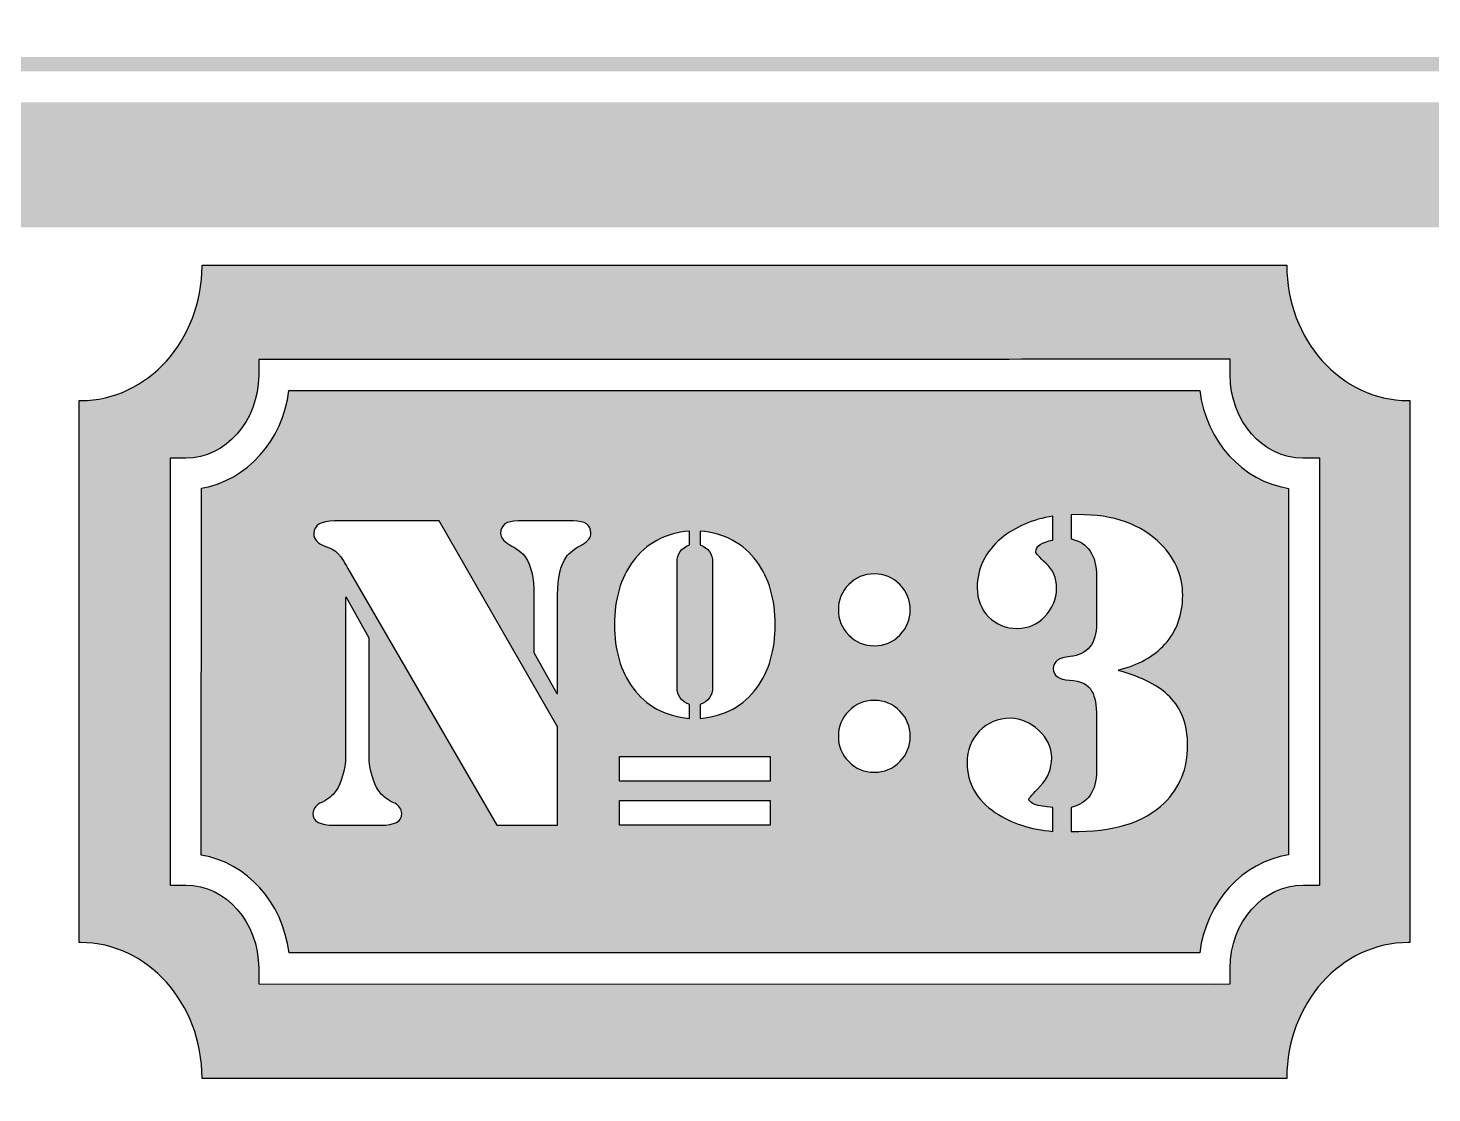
# Model space of a CAD drawing. Header units: millimetres. Extents: x 54215 to 67697, y 23496 to 56611.
# Drawn here: x 58331.6 to 58415.5, y 28211.6 to 28275.3 of the extents above; entities that cross this region are included whole.
import ezdxf

# ---------------------------------------------------------------- set-up
doc = ezdxf.new("R2010")
doc.units = ezdxf.units.MM
doc.layers.add('no3_lejand', color=255, linetype='Continuous', lineweight=13)

msp = doc.modelspace()

# ---------------------------------------------------------------- hatches: boundary and pattern name
at = {"true_color": 0xe74a37}
h = msp.add_hatch(color=13, dxfattribs=at)
h.dxf.hatch_style = 1
edge = h.paths.add_edge_path()
edge.add_spline(control_points=[(58414.091, 28253.035), (58410.089, 28253.048), (58406.846, 28256.671), (58406.846, 28261.138), (58406.845, 28261.138), (58406.844, 28261.137), (58406.843, 28261.137), (58406.843, 28261.137), (58406.843, 28261.138), (58406.843, 28261.138), (58406.843, 28261.138), (58341.988, 28261.138), (58341.988, 28261.138), (58341.988, 28261.138), (58341.988, 28261.091), (58341.988, 28261.091), (58341.965, 28256.645), (58338.734, 28253.048), (58334.745, 28253.035), (58334.745, 28253.035), (58334.634, 28253.035), (58334.634, 28253.035), (58334.634, 28253.035), (58334.634, 28220.626), (58334.634, 28220.626), (58334.634, 28220.626), (58334.724, 28220.626), (58334.724, 28220.626), (58334.724, 28220.626), (58334.724, 28220.625), (58334.724, 28220.625), (58338.737, 28220.625), (58341.989, 28216.995), (58341.989, 28212.52), (58341.989, 28212.52), (58341.991, 28212.52), (58341.991, 28212.52), (58341.991, 28212.52), (58341.991, 28212.506), (58341.991, 28212.506), (58341.991, 28212.506), (58406.845, 28212.506), (58406.845, 28212.506), (58406.845, 28212.506), (58406.845, 28212.52), (58406.845, 28212.52), (58406.845, 28212.52), (58406.848, 28212.52), (58406.848, 28212.52), (58406.848, 28216.995), (58410.1, 28220.625), (58414.113, 28220.625), (58414.113, 28220.625), (58414.113, 28220.626), (58414.113, 28220.626), (58414.113, 28220.626), (58414.197, 28220.626), (58414.197, 28220.626), (58414.197, 28220.626), (58414.197, 28253.035), (58414.197, 28253.035), (58414.197, 28253.035), (58414.091, 28253.035), (58414.091, 28253.035)], knot_values=[0, 0, 0, 0, 1, 1, 1, 2, 2, 2, 3, 3, 3, 4, 4, 4, 5, 5, 5, 6, 6, 6, 7, 7, 7, 8, 8, 8, 9, 9, 9, 10, 10, 10, 11, 11, 11, 12, 12, 12, 13, 13, 13, 14, 14, 14, 15, 15, 15, 16, 16, 16, 17, 17, 17, 18, 18, 18, 19, 19, 19, 20, 20, 20, 21, 21, 21, 21], degree=3, periodic=0)
edge = h.paths.add_edge_path(flags=16)
edge.add_spline(control_points=[(58408.822, 28224.066), (58408.822, 28224.066), (58407.825, 28224.066), (58407.825, 28224.066), (58405.418, 28224.066), (58403.46, 28221.831), (58403.46, 28219.086), (58403.46, 28219.086), (58403.458, 28218.15), (58403.458, 28218.15), (58403.458, 28218.15), (58402.522, 28218.141), (58402.522, 28218.141), (58402.522, 28218.141), (58345.376, 28218.151), (58345.376, 28218.151), (58345.376, 28218.151), (58345.376, 28219.086), (58345.376, 28219.086), (58345.376, 28221.832), (58343.417, 28224.066), (58341.009, 28224.066), (58341.009, 28224.066), (58340.074, 28224.066), (58340.074, 28224.066), (58340.074, 28224.066), (58340.074, 28249.583), (58340.074, 28249.583), (58340.074, 28249.583), (58341.023, 28249.59), (58341.023, 28249.59), (58343.408, 28249.597), (58345.361, 28251.817), (58345.375, 28254.538), (58345.375, 28254.538), (58345.375, 28255.503), (58345.375, 28255.503), (58345.375, 28255.503), (58387.949, 28255.503), (58387.949, 28255.503), (58396.209, 28255.503), (58403.46, 28255.506), (58403.46, 28255.506), (58403.46, 28255.506), (58403.46, 28254.568), (58403.46, 28254.568), (58403.46, 28254.568), (58403.458, 28254.568), (58403.458, 28254.568), (58403.458, 28251.831), (58405.412, 28249.597), (58407.812, 28249.59), (58407.812, 28249.59), (58408.822, 28249.59), (58408.822, 28249.59), (58408.822, 28249.59), (58408.822, 28224.066), (58408.822, 28224.066)], knot_values=[0, 0, 0, 0, 1, 1, 1, 2, 2, 2, 3, 3, 3, 4, 4, 4, 5, 5, 5, 6, 6, 6, 7, 7, 7, 8, 8, 8, 9, 9, 9, 10, 10, 10, 11, 11, 11, 12, 12, 12, 13, 13, 13, 14, 14, 14, 15, 15, 15, 16, 16, 16, 17, 17, 17, 18, 18, 18, 19, 19, 19, 19], degree=3, periodic=0)
h = msp.add_hatch(color=13, dxfattribs=at)
h.dxf.hatch_style = 1
edge = h.paths.add_edge_path()
edge.add_spline(control_points=[(58406.952, 28236.828), (58406.952, 28242.307), (58406.952, 28247.787), (58406.952, 28247.787), (58404.204, 28248.213), (58402.024, 28250.615), (58401.646, 28253.633)], knot_values=[8, 8, 8, 8, 8.5, 8.5, 8.5, 9.5, 9.5, 9.5, 9.5], degree=3, periodic=0)
edge.add_spline(control_points=[(58401.646, 28253.633), (58401.646, 28253.633), (58347.187, 28253.633), (58347.187, 28253.633), (58346.81, 28250.643), (58344.664, 28248.258), (58341.96, 28247.799)], knot_values=[6, 6, 6, 6, 7, 7, 7, 8, 8, 8, 8], degree=3, periodic=0)
edge.add_spline(control_points=[(58341.96, 28247.799), (58341.96, 28247.799), (58341.945, 28225.859), (58341.945, 28225.859), (58344.664, 28225.408), (58346.814, 28223.021), (58347.188, 28220.021)], knot_values=[4, 4, 4, 4, 5, 5, 5, 6, 6, 6, 6], degree=3, periodic=0)
edge.add_spline(control_points=[(58347.188, 28220.021), (58347.188, 28220.021), (58401.588, 28220.011), (58401.588, 28220.011), (58401.588, 28220.011), (58401.588, 28220.011), (58401.588, 28220.011)], knot_values=[2.99999, 2.99999, 2.99999, 2.99999, 3.99999, 3.99999, 3.99999, 4, 4, 4, 4], degree=3, periodic=0)
edge.add_spline(control_points=[(58401.588, 28220.011), (58401.588, 28220.011), (58401.588, 28220.021), (58401.588, 28220.021), (58401.588, 28220.021), (58401.588, 28220.021), (58401.588, 28220.021)], knot_values=[1.99999, 1.99999, 1.99999, 1.99999, 2.99998, 2.99998, 2.99998, 2.99999, 2.99999, 2.99999, 2.99999], degree=3, periodic=0)
edge.add_spline(control_points=[(58401.588, 28220.021), (58401.588, 28220.021), (58401.647, 28220.021), (58401.647, 28220.021)], knot_values=[1.00001, 1.00001, 1.00001, 1.00001, 1.99999, 1.99999, 1.99999, 1.99999], degree=3, periodic=0)
edge.add_spline(control_points=[(58401.647, 28220.021), (58402.025, 28223.043), (58404.204, 28225.444), (58406.952, 28225.869)], knot_values=[0, 0, 0, 0, 1, 1, 1, 1], degree=3, periodic=0)
edge.add_spline(control_points=[(58406.952, 28225.869), (58406.952, 28225.869), (58406.952, 28231.348), (58406.952, 28236.828)], knot_values=[9.5, 9.5, 9.5, 9.5, 10, 10, 10, 10], degree=3, periodic=0)
edge = h.paths.add_edge_path(flags=16)
edge.add_spline(control_points=[(58380.653, 28242.036), (58381.064, 28242.462), (58381.574, 28242.673), (58382.183, 28242.673), (58382.793, 28242.673), (58383.302, 28242.462), (58383.714, 28242.036)], knot_values=[5, 5, 5, 5, 6, 6, 6, 7, 7, 7, 7], degree=3, periodic=0)
edge.add_spline(control_points=[(58383.714, 28242.036), (58384.125, 28241.613), (58384.331, 28241.11), (58384.331, 28240.525)], knot_values=[7, 7, 7, 7, 8, 8, 8, 8], degree=3, periodic=0)
edge.add_spline(control_points=[(58384.331, 28240.525), (58384.331, 28239.943), (58384.125, 28239.439), (58383.714, 28239.015)], knot_values=[0, 0, 0, 0, 1, 1, 1, 1], degree=3, periodic=0)
edge.add_spline(control_points=[(58383.714, 28239.015), (58383.302, 28238.591), (58382.793, 28238.379), (58382.183, 28238.379), (58381.574, 28238.379), (58381.064, 28238.591), (58380.653, 28239.015), (58380.242, 28239.439), (58380.035, 28239.943), (58380.035, 28240.525)], knot_values=[1, 1, 1, 1, 2, 2, 2, 3, 3, 3, 4, 4, 4, 4], degree=3, periodic=0)
edge.add_spline(control_points=[(58380.035, 28240.525), (58380.035, 28241.11), (58380.242, 28241.613), (58380.653, 28242.036)], knot_values=[4, 4, 4, 4, 5, 5, 5, 5], degree=3, periodic=0)
edge = h.paths.add_edge_path(flags=16)
edge.add_spline(control_points=[(58371.778, 28245.237), (58373.237, 28245.103), (58374.365, 28244.493), (58375.161, 28243.408)], knot_values=[5, 5, 5, 5, 6, 6, 6, 6], degree=3, periodic=0)
edge.add_spline(control_points=[(58375.161, 28243.408), (58375.892, 28242.41), (58376.257, 28241.152), (58376.257, 28239.635)], knot_values=[6, 6, 6, 6, 7, 7, 7, 7], degree=3, periodic=0)
edge.add_spline(control_points=[(58376.257, 28239.635), (58376.257, 28238.118), (58375.892, 28236.859), (58375.161, 28235.861)], knot_values=[7, 7, 7, 7, 8, 8, 8, 8], degree=3, periodic=0)
edge.add_spline(control_points=[(58375.161, 28235.861), (58374.365, 28234.776), (58373.237, 28234.167), (58371.778, 28234.032)], knot_values=[8, 8, 8, 8, 9, 9, 9, 9], degree=3, periodic=0)
edge.add_spline(control_points=[(58371.778, 28234.032), (58371.778, 28234.032), (58371.778, 28234.868), (58371.778, 28234.868)], knot_values=[0, 0, 0, 0, 1, 1, 1, 1], degree=3, periodic=0)
edge.add_spline(control_points=[(58371.778, 28234.868), (58372.268, 28235.041), (58372.512, 28235.385), (58372.512, 28235.904), (58372.512, 28235.904), (58372.512, 28243.364), (58372.512, 28243.364)], knot_values=[1, 1, 1, 1, 2, 2, 2, 3, 3, 3, 3], degree=3, periodic=0)
edge.add_spline(control_points=[(58372.512, 28243.364), (58372.512, 28243.883), (58372.268, 28244.229), (58371.778, 28244.402), (58371.778, 28244.402), (58371.778, 28245.237), (58371.778, 28245.237)], knot_values=[3, 3, 3, 3, 4, 4, 4, 5, 5, 5, 5], degree=3, periodic=0)
edge = h.paths.add_edge_path(flags=16)
edge.add_spline(control_points=[(58371.13, 28245.237), (58371.13, 28245.237), (58371.13, 28244.402), (58371.13, 28244.402)], knot_values=[0, 0, 0, 0, 1, 1, 1, 1], degree=3, periodic=0)
edge.add_spline(control_points=[(58371.13, 28244.402), (58370.64, 28244.229), (58370.395, 28243.883), (58370.395, 28243.364), (58370.395, 28243.364), (58370.395, 28235.904), (58370.395, 28235.904)], knot_values=[1, 1, 1, 1, 2, 2, 2, 3, 3, 3, 3], degree=3, periodic=0)
edge.add_spline(control_points=[(58370.395, 28235.904), (58370.395, 28235.385), (58370.64, 28235.041), (58371.13, 28234.868), (58371.13, 28234.868), (58371.13, 28234.032), (58371.13, 28234.032)], knot_values=[3, 3, 3, 3, 4, 4, 4, 5, 5, 5, 5], degree=3, periodic=0)
edge.add_spline(control_points=[(58371.13, 28234.032), (58369.669, 28234.167), (58368.542, 28234.776), (58367.745, 28235.861)], knot_values=[5, 5, 5, 5, 6, 6, 6, 6], degree=3, periodic=0)
edge.add_spline(control_points=[(58367.745, 28235.861), (58367.015, 28236.859), (58366.65, 28238.118), (58366.65, 28239.635)], knot_values=[6, 6, 6, 6, 7, 7, 7, 7], degree=3, periodic=0)
edge.add_spline(control_points=[(58366.65, 28239.635), (58366.65, 28241.152), (58367.015, 28242.41), (58367.745, 28243.408)], knot_values=[7, 7, 7, 7, 8, 8, 8, 8], degree=3, periodic=0)
edge.add_spline(control_points=[(58367.745, 28243.408), (58368.542, 28244.493), (58369.669, 28245.103), (58371.13, 28245.237)], knot_values=[8, 8, 8, 8, 9, 9, 9, 9], degree=3, periodic=0)
edge = h.paths.add_edge_path(flags=16)
edge.add_spline(control_points=[(58388.338, 28241.848), (58388.338, 28243.017), (58388.818, 28243.997), (58389.774, 28244.792)], knot_values=[8, 8, 8, 8, 9, 9, 9, 9], degree=3, periodic=0)
edge.add_spline(control_points=[(58389.774, 28244.792), (58390.618, 28245.49), (58391.647, 28245.937), (58392.864, 28246.13)], knot_values=[9, 9, 9, 9, 10, 10, 10, 10], degree=3, periodic=0)
edge.add_spline(control_points=[(58392.864, 28246.13), (58392.864, 28246.13), (58392.864, 28244.695), (58392.864, 28244.695)], knot_values=[0, 0, 0, 0, 1, 1, 1, 1], degree=3, periodic=0)
edge.add_spline(control_points=[(58392.864, 28244.695), (58392.183, 28244.564), (58391.843, 28244.33), (58391.843, 28243.989)], knot_values=[1, 1, 1, 1, 2, 2, 2, 2], degree=3, periodic=0)
edge.add_spline(control_points=[(58391.843, 28243.989), (58391.843, 28243.909), (58392.045, 28243.682), (58392.451, 28243.308)], knot_values=[2, 2, 2, 2, 3, 3, 3, 3], degree=3, periodic=0)
edge.add_spline(control_points=[(58392.451, 28243.308), (58392.873, 28242.935), (58393.084, 28242.432), (58393.084, 28241.799)], knot_values=[3, 3, 3, 3, 4, 4, 4, 4], degree=3, periodic=0)
edge.add_spline(control_points=[(58393.084, 28241.799), (58393.084, 28241.166), (58392.848, 28240.607), (58392.378, 28240.12)], knot_values=[4, 4, 4, 4, 5, 5, 5, 5], degree=3, periodic=0)
edge.add_spline(control_points=[(58392.378, 28240.12), (58391.925, 28239.65), (58391.381, 28239.414), (58390.747, 28239.414)], knot_values=[5, 5, 5, 5, 6, 6, 6, 6], degree=3, periodic=0)
edge.add_spline(control_points=[(58390.747, 28239.414), (58390.049, 28239.414), (58389.474, 28239.642), (58389.021, 28240.095)], knot_values=[6, 6, 6, 6, 7, 7, 7, 7], degree=3, periodic=0)
edge.add_spline(control_points=[(58389.021, 28240.095), (58388.566, 28240.566), (58388.338, 28241.151), (58388.338, 28241.848)], knot_values=[7, 7, 7, 7, 8, 8, 8, 8], degree=3, periodic=0)
edge = h.paths.add_edge_path(flags=16)
edge.add_spline(control_points=[(58380.653, 28234.468), (58381.064, 28234.894), (58381.574, 28235.105), (58382.183, 28235.105), (58382.793, 28235.105), (58383.302, 28234.894), (58383.714, 28234.468)], knot_values=[5, 5, 5, 5, 6, 6, 6, 7, 7, 7, 7], degree=3, periodic=0)
edge.add_spline(control_points=[(58383.714, 28234.468), (58384.125, 28234.045), (58384.331, 28233.541), (58384.331, 28232.958)], knot_values=[7, 7, 7, 7, 8, 8, 8, 8], degree=3, periodic=0)
edge.add_spline(control_points=[(58384.331, 28232.958), (58384.331, 28232.375), (58384.125, 28231.872), (58383.714, 28231.448)], knot_values=[0, 0, 0, 0, 1, 1, 1, 1], degree=3, periodic=0)
edge.add_spline(control_points=[(58383.714, 28231.448), (58383.302, 28231.024), (58382.793, 28230.812), (58382.183, 28230.812), (58381.574, 28230.812), (58381.064, 28231.024), (58380.653, 28231.448)], knot_values=[1, 1, 1, 1, 2, 2, 2, 3, 3, 3, 3], degree=3, periodic=0)
edge.add_spline(control_points=[(58380.653, 28231.448), (58380.242, 28231.872), (58380.035, 28232.375), (58380.035, 28232.958)], knot_values=[3, 3, 3, 3, 4, 4, 4, 4], degree=3, periodic=0)
edge.add_spline(control_points=[(58380.035, 28232.958), (58380.035, 28233.541), (58380.242, 28234.045), (58380.653, 28234.468)], knot_values=[4, 4, 4, 4, 5, 5, 5, 5], degree=3, periodic=0)
edge = h.paths.add_edge_path(flags=16)
edge.add_spline(control_points=[(58393.96, 28246.204), (58396.15, 28246.301), (58397.869, 28245.783), (58399.118, 28244.647)], knot_values=[16, 16, 16, 16, 17, 17, 17, 17], degree=3, periodic=0)
edge.add_spline(control_points=[(58399.118, 28244.647), (58400.124, 28243.721), (58400.627, 28242.634), (58400.627, 28241.385)], knot_values=[17, 17, 17, 17, 18, 18, 18, 18], degree=3, periodic=0)
edge.add_spline(control_points=[(58400.627, 28241.385), (58400.627, 28240.234), (58400.272, 28239.261), (58399.557, 28238.465)], knot_values=[18, 18, 18, 18, 19, 19, 19, 19], degree=3, periodic=0)
edge.add_spline(control_points=[(58399.557, 28238.465), (58398.89, 28237.735), (58397.975, 28237.224), (58396.807, 28236.932)], knot_values=[19, 19, 19, 19, 20, 20, 20, 20], degree=3, periodic=0)
edge.add_spline(control_points=[(58396.807, 28236.932), (58396.807, 28236.932), (58396.807, 28236.884), (58396.807, 28236.884)], knot_values=[0.00001, 0.00001, 0.00001, 0.00001, 1, 1, 1, 1], degree=3, periodic=0)
edge.add_spline(control_points=[(58396.807, 28236.884), (58398.201, 28236.495), (58399.215, 28235.976), (58399.848, 28235.327)], knot_values=[1, 1, 1, 1, 2, 2, 2, 2], degree=3, periodic=0)
edge.add_spline(control_points=[(58399.848, 28235.327), (58400.562, 28234.613), (58400.92, 28233.647), (58400.92, 28232.431)], knot_values=[2, 2, 2, 2, 3, 3, 3, 3], degree=3, periodic=0)
edge.add_spline(control_points=[(58400.92, 28232.431), (58400.92, 28231.036), (58400.457, 28229.883), (58399.532, 28228.976)], knot_values=[3, 3, 3, 3, 4, 4, 4, 4], degree=3, periodic=0)
edge.add_spline(control_points=[(58399.532, 28228.976), (58398.316, 28227.791), (58396.457, 28227.224), (58393.96, 28227.273), (58393.96, 28227.273), (58393.96, 28228.708), (58393.96, 28228.708)], knot_values=[4, 4, 4, 4, 5, 5, 5, 6, 6, 6, 6], degree=3, periodic=0)
edge.add_spline(control_points=[(58393.96, 28228.708), (58394.966, 28228.952), (58395.469, 28229.683), (58395.469, 28230.897), (58395.469, 28230.897), (58395.469, 28234.159), (58395.469, 28234.159)], knot_values=[6, 6, 6, 6, 7, 7, 7, 8, 8, 8, 8], degree=3, periodic=0)
edge.add_spline(control_points=[(58395.469, 28234.159), (58395.469, 28234.823), (58395.379, 28235.318), (58395.2, 28235.642)], knot_values=[8, 8, 8, 8, 9, 9, 9, 9], degree=3, periodic=0)
edge.add_spline(control_points=[(58395.2, 28235.642), (58394.974, 28236.065), (58394.528, 28236.291), (58393.864, 28236.325)], knot_values=[9, 9, 9, 9, 10, 10, 10, 10], degree=3, periodic=0)
edge.add_spline(control_points=[(58393.864, 28236.325), (58393.213, 28236.357), (58392.889, 28236.584), (58392.889, 28237.005)], knot_values=[10, 10, 10, 10, 11, 11, 11, 11], degree=3, periodic=0)
edge.add_spline(control_points=[(58392.889, 28237.005), (58392.889, 28237.427), (58393.222, 28237.671), (58393.887, 28237.735)], knot_values=[11, 11, 11, 11, 12, 12, 12, 12], degree=3, periodic=0)
edge.add_spline(control_points=[(58393.887, 28237.735), (58394.941, 28237.834), (58395.469, 28238.49), (58395.469, 28239.706), (58395.469, 28239.706), (58395.469, 28242.53), (58395.469, 28242.53)], knot_values=[12, 12, 12, 12, 13, 13, 13, 14, 14, 14, 14], degree=3, periodic=0)
edge.add_spline(control_points=[(58395.469, 28242.53), (58395.469, 28243.795), (58394.966, 28244.542), (58393.96, 28244.767), (58393.96, 28244.767), (58393.96, 28246.204), (58393.96, 28246.204)], knot_values=[14, 14, 14, 14, 15, 15, 15, 16, 16, 16, 16], degree=3, periodic=0)
edge = h.paths.add_edge_path(flags=16)
edge.add_spline(control_points=[(58365.241, 28245.108), (58365.241, 28244.849), (58365.07, 28244.623), (58364.729, 28244.427)], knot_values=[7, 7, 7, 7, 8, 8, 8, 8], degree=3, periodic=0)
edge.add_spline(control_points=[(58364.729, 28244.427), (58364.259, 28244.183), (58363.934, 28243.933), (58363.755, 28243.673)], knot_values=[8, 8, 8, 8, 9, 9, 9, 9], degree=3, periodic=0)
edge.add_spline(control_points=[(58363.755, 28243.673), (58363.415, 28243.187), (58363.244, 28242.441), (58363.244, 28241.434), (58363.244, 28241.434), (58363.244, 28240.602), (58363.244, 28239.563)], knot_values=[9, 9, 9, 9, 10, 10, 10, 10.375023, 10.375023, 10.375023, 10.375023], degree=3, periodic=0)
edge.add_spline(control_points=[(58363.244, 28239.563), (58363.244, 28238.523), (58363.244, 28237.276), (58363.244, 28236.444)], knot_values=[10.375023, 10.375023, 10.375023, 10.375023, 10.750015, 10.750015, 10.750015, 10.750015], degree=3, periodic=0)
edge.add_spline(control_points=[(58363.244, 28236.444), (58363.244, 28236.236), (58363.244, 28236.055), (58363.244, 28235.908)], knot_values=[10.750015, 10.750015, 10.750015, 10.750015, 10.843763, 10.843763, 10.843763, 10.843763], degree=3, periodic=0)
edge.add_spline(control_points=[(58363.244, 28235.908), (58363.244, 28235.762), (58363.244, 28235.652), (58363.244, 28235.587)], knot_values=[10.843763, 10.843763, 10.843763, 10.843763, 10.937511, 10.937511, 10.937511, 10.937511], degree=3, periodic=0)
edge.add_spline(control_points=[(58363.244, 28235.587), (58363.244, 28235.571), (58363.244, 28235.557), (58363.244, 28235.547)], knot_values=[10.937511, 10.937511, 10.937511, 10.937511, 10.960948, 10.960948, 10.960948, 10.960948], degree=3, periodic=0)
edge.add_spline(control_points=[(58363.244, 28235.547), (58363.244, 28235.536), (58363.244, 28235.529), (58363.244, 28235.525)], knot_values=[10.960948, 10.960948, 10.960948, 10.960948, 10.984385, 10.984385, 10.984385, 10.984385], degree=3, periodic=0)
edge.add_spline(control_points=[(58363.244, 28235.525), (58363.244, 28235.524), (58363.244, 28235.523), (58363.244, 28235.522)], knot_values=[10.984385, 10.984385, 10.984385, 10.984385, 10.990245, 10.990245, 10.990245, 10.990245], degree=3, periodic=0)
edge.add_spline(control_points=[(58363.244, 28235.522), (58363.244, 28235.521), (58363.244, 28235.521), (58363.244, 28235.521)], knot_values=[10.990245, 10.990245, 10.990245, 10.990245, 10.996104, 10.996104, 10.996104, 10.996104], degree=3, periodic=0)
edge.add_spline(control_points=[(58363.244, 28235.521), (58363.244, 28235.521), (58363.244, 28235.521), (58363.244, 28235.521)], knot_values=[10.996104, 10.996104, 10.996104, 10.996104, 10.997569, 10.997569, 10.997569, 10.997569], degree=3, periodic=0)
edge.add_spline(control_points=[(58363.244, 28235.521), (58363.244, 28235.521), (58363.244, 28235.521), (58363.244, 28235.52)], knot_values=[10.997569, 10.997569, 10.997569, 10.997569, 10.999033, 10.999033, 10.999033, 10.999033], degree=3, periodic=0)
edge.add_spline(control_points=[(58363.244, 28235.52), (58363.244, 28235.52), (58363.244, 28235.52), (58363.244, 28235.52)], knot_values=[10.999033, 10.999033, 10.999033, 10.999033, 10.9994, 10.9994, 10.9994, 10.9994], degree=3, periodic=0)
edge.add_spline(control_points=[(58363.244, 28235.52), (58363.244, 28235.52), (58363.244, 28235.52), (58363.244, 28235.52)], knot_values=[10.9994, 10.9994, 10.9994, 10.9994, 10.999766, 10.999766, 10.999766, 10.999766], degree=3, periodic=0)
edge.add_spline(control_points=[(58363.244, 28235.52), (58363.244, 28235.52), (58363.244, 28235.52), (58363.244, 28235.52), (58363.244, 28235.52), (58363.244, 28235.52), (58363.244, 28235.52)], knot_values=[10.999766, 10.999766, 10.999766, 10.999766, 11, 11, 11, 11.004893, 11.004893, 11.004893, 11.004893], degree=3, periodic=0)
edge.add_spline(control_points=[(58363.181, 28235.548), (58363.166, 28235.575), (58363.141, 28235.621), (58363.107, 28235.682)], knot_values=[12.062489, 12.062489, 12.062489, 12.062489, 12.156237, 12.156237, 12.156237, 12.156237], degree=3, periodic=0)
edge.add_spline(control_points=[(58363.107, 28235.682), (58363.073, 28235.743), (58363.032, 28235.818), (58362.984, 28235.905)], knot_values=[12.156237, 12.156237, 12.156237, 12.156237, 12.249985, 12.249985, 12.249985, 12.249985], degree=3, periodic=0)
edge.add_spline(control_points=[(58362.984, 28235.905), (58362.792, 28236.25), (58362.504, 28236.769), (58362.265, 28237.201)], knot_values=[12.249985, 12.249985, 12.249985, 12.249985, 12.624977, 12.624977, 12.624977, 12.624977], degree=3, periodic=0)
edge.add_spline(control_points=[(58362.265, 28237.201), (58362.025, 28237.634), (58361.833, 28237.979), (58361.833, 28237.979), (58361.833, 28237.979), (58361.833, 28241.434), (58361.833, 28241.434)], knot_values=[12.624977, 12.624977, 12.624977, 12.624977, 13, 13, 13, 14, 14, 14, 14], degree=3, periodic=0)
edge.add_spline(control_points=[(58361.833, 28241.434), (58361.833, 28242.441), (58361.663, 28243.187), (58361.322, 28243.673)], knot_values=[1, 1, 1, 1, 2, 2, 2, 2], degree=3, periodic=0)
edge.add_spline(control_points=[(58361.322, 28243.673), (58361.144, 28243.933), (58360.82, 28244.183), (58360.35, 28244.427)], knot_values=[2, 2, 2, 2, 3, 3, 3, 3], degree=3, periodic=0)
edge.add_spline(control_points=[(58360.35, 28244.427), (58360.008, 28244.623), (58359.838, 28244.849), (58359.838, 28245.108)], knot_values=[3, 3, 3, 3, 4, 4, 4, 4], degree=3, periodic=0)
edge.add_spline(control_points=[(58359.838, 28245.108), (58359.838, 28245.595), (58360.188, 28245.839), (58360.884, 28245.839), (58360.884, 28245.839), (58364.194, 28245.839), (58364.194, 28245.839)], knot_values=[4, 4, 4, 4, 5, 5, 5, 6, 6, 6, 6], degree=3, periodic=0)
edge.add_spline(control_points=[(58364.194, 28245.839), (58364.892, 28245.839), (58365.241, 28245.595), (58365.241, 28245.108)], knot_values=[6, 6, 6, 6, 7, 7, 7, 7], degree=3, periodic=0)
h.paths.add_polyline_path([(58375.956, 28231.757), (58375.956, 28230.277), (58366.95, 28230.277), (58366.95, 28231.757)], flags=16)
edge = h.paths.add_edge_path(flags=16)
edge.add_spline(control_points=[(58388.46, 28233.259), (58388.947, 28233.777), (58389.571, 28234.037), (58390.334, 28234.037)], knot_values=[4, 4, 4, 4, 5, 5, 5, 5], degree=3, periodic=0)
edge.add_spline(control_points=[(58390.334, 28234.037), (58390.95, 28234.037), (58391.509, 28233.793), (58392.013, 28233.308)], knot_values=[5, 5, 5, 5, 6, 6, 6, 6], degree=3, periodic=0)
edge.add_spline(control_points=[(58392.013, 28233.308), (58392.533, 28232.836), (58392.791, 28232.293), (58392.791, 28231.677)], knot_values=[6, 6, 6, 6, 7, 7, 7, 7], degree=3, periodic=0)
edge.add_spline(control_points=[(58392.791, 28231.677), (58392.791, 28231.012), (58392.564, 28230.444), (58392.111, 28229.973)], knot_values=[7, 7, 7, 7, 8, 8, 8, 8], degree=3, periodic=0)
edge.add_spline(control_points=[(58392.111, 28229.973), (58391.655, 28229.502), (58391.429, 28229.251), (58391.429, 28229.219)], knot_values=[8, 8, 8, 8, 9, 9, 9, 9], degree=3, periodic=0)
edge.add_spline(control_points=[(58391.429, 28229.219), (58391.429, 28228.944), (58391.907, 28228.772), (58392.864, 28228.708)], knot_values=[9, 9, 9, 9, 10, 10, 10, 10], degree=3, periodic=0)
edge.add_spline(control_points=[(58392.864, 28228.708), (58392.864, 28228.708), (58392.864, 28227.273), (58392.864, 28227.273)], knot_values=[0, 0, 0, 0, 1, 1, 1, 1], degree=3, periodic=0)
edge.add_spline(control_points=[(58392.864, 28227.273), (58391.535, 28227.387), (58390.39, 28227.758), (58389.434, 28228.391)], knot_values=[1, 1, 1, 1, 2, 2, 2, 2], degree=3, periodic=0)
edge.add_spline(control_points=[(58389.434, 28228.391), (58388.298, 28229.155), (58387.73, 28230.151), (58387.73, 28231.385)], knot_values=[2, 2, 2, 2, 3, 3, 3, 3], degree=3, periodic=0)
edge.add_spline(control_points=[(58387.73, 28231.385), (58387.73, 28232.132), (58387.974, 28232.755), (58388.46, 28233.259)], knot_values=[3, 3, 3, 3, 4, 4, 4, 4], degree=3, periodic=0)
h.paths.add_polyline_path([(58375.956, 28229.118), (58375.956, 28227.637), (58366.95, 28227.637), (58366.95, 28229.118)], flags=16)
edge = h.paths.add_edge_path(flags=16)
edge.add_spline(control_points=[(58359.704, 28239.682), (58361.474, 28236.604), (58363.244, 28233.525), (58363.244, 28233.525), (58363.244, 28233.525), (58363.244, 28232.053), (58363.244, 28230.581)], knot_values=[0.5, 0.5, 0.5, 0.5, 1, 1, 1, 1.5, 1.5, 1.5, 1.5], degree=3, periodic=0)
edge.add_spline(control_points=[(58363.244, 28230.581), (58363.244, 28229.109), (58363.244, 28227.637), (58363.244, 28227.637), (58363.244, 28227.637), (58362.338, 28227.637), (58361.432, 28227.637)], knot_values=[1.5, 1.5, 1.5, 1.5, 2, 2, 2, 2.5, 2.5, 2.5, 2.5], degree=3, periodic=0)
edge.add_spline(control_points=[(58361.432, 28227.637), (58360.526, 28227.637), (58359.62, 28227.637), (58359.62, 28227.637), (58359.62, 28227.637), (58350.713, 28242.991), (58350.713, 28242.991)], knot_values=[2.5, 2.5, 2.5, 2.5, 3, 3, 3, 4, 4, 4, 4], degree=3, periodic=0)
edge.add_spline(control_points=[(58350.713, 28242.991), (58350.454, 28243.446), (58350.283, 28243.714), (58350.202, 28243.795)], knot_values=[4, 4, 4, 4, 5, 5, 5, 5], degree=3, periodic=0)
edge.add_spline(control_points=[(58350.202, 28243.795), (58350.024, 28244.021), (58349.755, 28244.192), (58349.399, 28244.305)], knot_values=[5, 5, 5, 5, 6, 6, 6, 6], degree=3, periodic=0)
edge.add_spline(control_points=[(58349.399, 28244.305), (58348.912, 28244.467), (58348.668, 28244.727), (58348.668, 28245.085)], knot_values=[6, 6, 6, 6, 7, 7, 7, 7], degree=3, periodic=0)
edge.add_spline(control_points=[(58348.668, 28245.085), (58348.668, 28245.587), (58349.083, 28245.839), (58349.911, 28245.839), (58349.911, 28245.839), (58351.474, 28245.839), (58353.037, 28245.839)], knot_values=[7, 7, 7, 7, 8, 8, 8, 8.5, 8.5, 8.5, 8.5], degree=3, periodic=0)
edge.add_spline(control_points=[(58353.037, 28245.839), (58354.601, 28245.839), (58356.164, 28245.839), (58356.164, 28245.839), (58356.164, 28245.839), (58357.934, 28242.761), (58359.704, 28239.682)], knot_values=[8.5, 8.5, 8.5, 8.5, 9, 9, 9, 9.5, 9.5, 9.5, 9.5], degree=3, periodic=0)
edge = h.paths.add_edge_path(flags=16)
edge.add_spline(control_points=[(58351.297, 28240.048), (58351.637, 28239.44), (58351.978, 28238.831), (58351.978, 28238.831), (58351.978, 28238.831), (58351.978, 28231.482), (58351.978, 28231.482)], knot_values=[2.5, 2.5, 2.5, 2.5, 3, 3, 3, 4, 4, 4, 4], degree=3, periodic=0)
edge.add_spline(control_points=[(58351.978, 28231.482), (58352.092, 28230.605), (58352.319, 28229.965), (58352.659, 28229.56)], knot_values=[4, 4, 4, 4, 5, 5, 5, 5], degree=3, periodic=0)
edge.add_spline(control_points=[(58352.659, 28229.56), (58352.806, 28229.366), (58353.089, 28229.163), (58353.511, 28228.952)], knot_values=[5, 5, 5, 5, 6, 6, 6, 6], degree=3, periodic=0)
edge.add_spline(control_points=[(58353.511, 28228.952), (58353.788, 28228.806), (58353.925, 28228.601), (58353.925, 28228.344)], knot_values=[6, 6, 6, 6, 7, 7, 7, 7], degree=3, periodic=0)
edge.add_spline(control_points=[(58353.925, 28228.344), (58353.925, 28227.873), (58353.504, 28227.637), (58352.659, 28227.637), (58352.659, 28227.637), (58349.885, 28227.637), (58349.885, 28227.637)], knot_values=[7, 7, 7, 7, 8, 8, 8, 9, 9, 9, 9], degree=3, periodic=0)
edge.add_spline(control_points=[(58349.885, 28227.637), (58349.042, 28227.637), (58348.62, 28227.873), (58348.62, 28228.344)], knot_values=[9, 9, 9, 9, 10, 10, 10, 10], degree=3, periodic=0)
edge.add_spline(control_points=[(58348.62, 28228.344), (58348.62, 28228.601), (58348.759, 28228.806), (58349.034, 28228.952)], knot_values=[10, 10, 10, 10, 11, 11, 11, 11], degree=3, periodic=0)
edge.add_spline(control_points=[(58349.034, 28228.952), (58349.456, 28229.163), (58349.739, 28229.366), (58349.885, 28229.56)], knot_values=[11, 11, 11, 11, 12, 12, 12, 12], degree=3, periodic=0)
edge.add_spline(control_points=[(58349.885, 28229.56), (58350.227, 28229.965), (58350.454, 28230.605), (58350.567, 28231.482)], knot_values=[12, 12, 12, 12, 13, 13, 13, 13], degree=3, periodic=0)
edge.add_spline(control_points=[(58350.567, 28231.482), (58350.567, 28231.482), (58350.567, 28233.927), (58350.567, 28236.373)], knot_values=[0, 0, 0, 0, 0.5, 0.5, 0.5, 0.5], degree=3, periodic=0)
edge.add_spline(control_points=[(58350.567, 28236.373), (58350.567, 28238.819), (58350.567, 28241.264), (58350.567, 28241.264)], knot_values=[0.5, 0.5, 0.5, 0.5, 1, 1, 1, 1], degree=3, periodic=0)
edge.add_spline(control_points=[(58350.567, 28241.264), (58350.567, 28241.264), (58350.616, 28241.264), (58350.616, 28241.264)], knot_values=[1.00001, 1.00001, 1.00001, 1.00001, 1.99999, 1.99999, 1.99999, 1.99999], degree=3, periodic=0)
edge.add_spline(control_points=[(58350.616, 28241.264), (58350.616, 28241.264), (58350.616, 28241.264), (58350.616, 28241.264), (58350.616, 28241.264), (58350.956, 28240.656), (58351.297, 28240.048)], knot_values=[1.99999, 1.99999, 1.99999, 1.99999, 2.25, 2.25, 2.25, 2.5, 2.5, 2.5, 2.5], degree=3, periodic=0)

# ---------------------------------------------------------------- linework, layer by layer
at = {"color": 13, "true_color": 0xe74a37}
for points in [[(58375.956, 28230.277), (58366.95, 28230.277), (58366.95, 28231.757), (58375.956, 28231.757), (58375.956, 28230.277)], [(58375.956, 28227.637), (58366.95, 28227.637), (58366.95, 28229.118), (58375.956, 28229.118), (58375.956, 28227.637)]]:
    msp.add_lwpolyline(points, dxfattribs=at)
for points, knots in [([(58414.091, 28253.035), (58410.089, 28253.048), (58406.846, 28256.671), (58406.846, 28261.138), (58406.845, 28261.138), (58406.844, 28261.137), (58406.843, 28261.137), (58406.843, 28261.137), (58406.843, 28261.138), (58406.843, 28261.138), (58406.843, 28261.138), (58341.988, 28261.138), (58341.988, 28261.138), (58341.988, 28261.138), (58341.988, 28261.091), (58341.988, 28261.091), (58341.965, 28256.645), (58338.734, 28253.048), (58334.745, 28253.035), (58334.745, 28253.035), (58334.634, 28253.035), (58334.634, 28253.035), (58334.634, 28253.035), (58334.634, 28220.626), (58334.634, 28220.626), (58334.634, 28220.626), (58334.724, 28220.626), (58334.724, 28220.626), (58334.724, 28220.626), (58334.724, 28220.625), (58334.724, 28220.625), (58338.737, 28220.625), (58341.989, 28216.995), (58341.989, 28212.52), (58341.989, 28212.52), (58341.991, 28212.52), (58341.991, 28212.52), (58341.991, 28212.52), (58341.991, 28212.506), (58341.991, 28212.506), (58341.991, 28212.506), (58406.845, 28212.506), (58406.845, 28212.506), (58406.845, 28212.506), (58406.845, 28212.52), (58406.845, 28212.52), (58406.845, 28212.52), (58406.848, 28212.52), (58406.848, 28212.52), (58406.848, 28216.995), (58410.1, 28220.625), (58414.113, 28220.625), (58414.113, 28220.625), (58414.113, 28220.626), (58414.113, 28220.626), (58414.113, 28220.626), (58414.197, 28220.626), (58414.197, 28220.626), (58414.197, 28220.626), (58414.197, 28253.035), (58414.197, 28253.035), (58414.197, 28253.035), (58414.091, 28253.035), (58414.091, 28253.035)], [0, 0, 0, 0, 1, 1, 1, 2, 2, 2, 3, 3, 3, 4, 4, 4, 5, 5, 5, 6, 6, 6, 7, 7, 7, 8, 8, 8, 9, 9, 9, 10, 10, 10, 11, 11, 11, 12, 12, 12, 13, 13, 13, 14, 14, 14, 15, 15, 15, 16, 16, 16, 17, 17, 17, 18, 18, 18, 19, 19, 19, 20, 20, 20, 21, 21, 21, 21]), ([(58408.822, 28224.066), (58408.822, 28224.066), (58407.825, 28224.066), (58407.825, 28224.066), (58405.418, 28224.066), (58403.46, 28221.831), (58403.46, 28219.086), (58403.46, 28219.086), (58403.458, 28218.15), (58403.458, 28218.15), (58403.458, 28218.15), (58402.522, 28218.141), (58402.522, 28218.141), (58402.522, 28218.141), (58345.376, 28218.151), (58345.376, 28218.151), (58345.376, 28218.151), (58345.376, 28219.086), (58345.376, 28219.086), (58345.376, 28221.832), (58343.417, 28224.066), (58341.009, 28224.066), (58341.009, 28224.066), (58340.074, 28224.066), (58340.074, 28224.066), (58340.074, 28224.066), (58340.074, 28249.583), (58340.074, 28249.583), (58340.074, 28249.583), (58341.023, 28249.59), (58341.023, 28249.59), (58343.408, 28249.597), (58345.361, 28251.817), (58345.375, 28254.538), (58345.375, 28254.538), (58345.375, 28255.503), (58345.375, 28255.503), (58345.375, 28255.503), (58387.949, 28255.503), (58387.949, 28255.503), (58396.209, 28255.503), (58403.46, 28255.506), (58403.46, 28255.506), (58403.46, 28255.506), (58403.46, 28254.568), (58403.46, 28254.568), (58403.46, 28254.568), (58403.458, 28254.568), (58403.458, 28254.568), (58403.458, 28251.831), (58405.412, 28249.597), (58407.812, 28249.59), (58407.812, 28249.59), (58408.822, 28249.59), (58408.822, 28249.59), (58408.822, 28249.59), (58408.822, 28224.066), (58408.822, 28224.066)], [0, 0, 0, 0, 1, 1, 1, 2, 2, 2, 3, 3, 3, 4, 4, 4, 5, 5, 5, 6, 6, 6, 7, 7, 7, 8, 8, 8, 9, 9, 9, 10, 10, 10, 11, 11, 11, 12, 12, 12, 13, 13, 13, 14, 14, 14, 15, 15, 15, 16, 16, 16, 17, 17, 17, 18, 18, 18, 19, 19, 19, 19]), ([(58401.646, 28253.633), (58401.646, 28253.633), (58347.187, 28253.633), (58347.187, 28253.633), (58346.81, 28250.643), (58344.664, 28248.258), (58341.96, 28247.799), (58341.96, 28247.799), (58341.945, 28225.859), (58341.945, 28225.859), (58344.664, 28225.408), (58346.814, 28223.021), (58347.188, 28220.021), (58347.188, 28220.021), (58401.588, 28220.011), (58401.588, 28220.011), (58401.588, 28220.011), (58401.588, 28220.021), (58401.588, 28220.021), (58401.588, 28220.021), (58401.647, 28220.021), (58401.647, 28220.021), (58402.025, 28223.043), (58404.204, 28225.444), (58406.952, 28225.869), (58406.952, 28225.869), (58406.952, 28247.787), (58406.952, 28247.787), (58404.204, 28248.213), (58402.024, 28250.615), (58401.646, 28253.633)], [0, 0, 0, 0, 1, 1, 1, 2, 2, 2, 3, 3, 3, 4, 4, 4, 5, 5, 5, 6, 6, 6, 7, 7, 7, 8, 8, 8, 9, 9, 9, 10, 10, 10, 10]), ([(58399.532, 28228.976), (58398.316, 28227.791), (58396.457, 28227.224), (58393.96, 28227.273), (58393.96, 28227.273), (58393.96, 28228.708), (58393.96, 28228.708), (58394.966, 28228.952), (58395.469, 28229.683), (58395.469, 28230.897), (58395.469, 28230.897), (58395.469, 28234.159), (58395.469, 28234.159), (58395.469, 28234.823), (58395.379, 28235.318), (58395.2, 28235.642), (58394.974, 28236.065), (58394.528, 28236.291), (58393.864, 28236.325), (58393.213, 28236.357), (58392.889, 28236.584), (58392.889, 28237.005), (58392.889, 28237.427), (58393.222, 28237.671), (58393.887, 28237.735), (58394.941, 28237.834), (58395.469, 28238.49), (58395.469, 28239.706), (58395.469, 28239.706), (58395.469, 28242.53), (58395.469, 28242.53), (58395.469, 28243.795), (58394.966, 28244.542), (58393.96, 28244.767), (58393.96, 28244.767), (58393.96, 28246.204), (58393.96, 28246.204), (58396.15, 28246.301), (58397.869, 28245.783), (58399.118, 28244.647), (58400.124, 28243.721), (58400.627, 28242.634), (58400.627, 28241.385), (58400.627, 28240.234), (58400.272, 28239.261), (58399.557, 28238.465), (58398.89, 28237.735), (58397.975, 28237.224), (58396.807, 28236.932), (58396.807, 28236.932), (58396.807, 28236.884), (58396.807, 28236.884), (58398.201, 28236.495), (58399.215, 28235.976), (58399.848, 28235.327), (58400.562, 28234.613), (58400.92, 28233.647), (58400.92, 28232.431), (58400.92, 28231.036), (58400.457, 28229.883), (58399.532, 28228.976)], [0, 0, 0, 0, 1, 1, 1, 2, 2, 2, 3, 3, 3, 4, 4, 4, 5, 5, 5, 6, 6, 6, 7, 7, 7, 8, 8, 8, 9, 9, 9, 10, 10, 10, 11, 11, 11, 12, 12, 12, 13, 13, 13, 14, 14, 14, 15, 15, 15, 16, 16, 16, 17, 17, 17, 18, 18, 18, 19, 19, 19, 20, 20, 20, 20]), ([(58363.244, 28227.637), (58363.244, 28227.637), (58359.62, 28227.637), (58359.62, 28227.637), (58359.62, 28227.637), (58350.713, 28242.991), (58350.713, 28242.991), (58350.454, 28243.446), (58350.283, 28243.714), (58350.202, 28243.795), (58350.024, 28244.021), (58349.755, 28244.192), (58349.399, 28244.305), (58348.912, 28244.467), (58348.668, 28244.727), (58348.668, 28245.085), (58348.668, 28245.587), (58349.083, 28245.839), (58349.911, 28245.839), (58349.911, 28245.839), (58356.164, 28245.839), (58356.164, 28245.839), (58356.164, 28245.839), (58363.244, 28233.525), (58363.244, 28233.525), (58363.244, 28233.525), (58363.244, 28227.637), (58363.244, 28227.637)], [0, 0, 0, 0, 1, 1, 1, 2, 2, 2, 3, 3, 3, 4, 4, 4, 5, 5, 5, 6, 6, 6, 7, 7, 7, 8, 8, 8, 9, 9, 9, 9]), ([(58364.729, 28244.427), (58364.259, 28244.183), (58363.934, 28243.933), (58363.755, 28243.673), (58363.415, 28243.187), (58363.244, 28242.441), (58363.244, 28241.434), (58363.244, 28241.434), (58363.244, 28235.52), (58363.244, 28235.52), (58363.244, 28235.52), (58363.197, 28235.52), (58363.197, 28235.52), (58363.197, 28235.52), (58361.833, 28237.979), (58361.833, 28237.979), (58361.833, 28237.979), (58361.833, 28241.434), (58361.833, 28241.434), (58361.833, 28242.441), (58361.663, 28243.187), (58361.322, 28243.673), (58361.144, 28243.933), (58360.82, 28244.183), (58360.35, 28244.427), (58360.008, 28244.623), (58359.838, 28244.849), (58359.838, 28245.108), (58359.838, 28245.595), (58360.188, 28245.839), (58360.884, 28245.839), (58360.884, 28245.839), (58364.194, 28245.839), (58364.194, 28245.839), (58364.892, 28245.839), (58365.241, 28245.595), (58365.241, 28245.108), (58365.241, 28244.849), (58365.07, 28244.623), (58364.729, 28244.427)], [0, 0, 0, 0, 1, 1, 1, 2, 2, 2, 3, 3, 3, 4, 4, 4, 5, 5, 5, 6, 6, 6, 7, 7, 7, 8, 8, 8, 9, 9, 9, 10, 10, 10, 11, 11, 11, 12, 12, 12, 13, 13, 13, 13]), ([(58389.774, 28244.792), (58390.618, 28245.49), (58391.647, 28245.937), (58392.864, 28246.13), (58392.864, 28246.13), (58392.864, 28244.695), (58392.864, 28244.695), (58392.183, 28244.564), (58391.843, 28244.33), (58391.843, 28243.989), (58391.843, 28243.909), (58392.045, 28243.682), (58392.451, 28243.308), (58392.873, 28242.935), (58393.084, 28242.432), (58393.084, 28241.799), (58393.084, 28241.166), (58392.848, 28240.607), (58392.378, 28240.12), (58391.925, 28239.65), (58391.381, 28239.414), (58390.747, 28239.414), (58390.049, 28239.414), (58389.474, 28239.642), (58389.021, 28240.095), (58388.566, 28240.566), (58388.338, 28241.151), (58388.338, 28241.848), (58388.338, 28243.017), (58388.818, 28243.997), (58389.774, 28244.792)], [0, 0, 0, 0, 1, 1, 1, 2, 2, 2, 3, 3, 3, 4, 4, 4, 5, 5, 5, 6, 6, 6, 7, 7, 7, 8, 8, 8, 9, 9, 9, 10, 10, 10, 10]), ([(58367.745, 28243.408), (58368.542, 28244.493), (58369.669, 28245.103), (58371.13, 28245.237), (58371.13, 28245.237), (58371.13, 28244.402), (58371.13, 28244.402), (58370.64, 28244.229), (58370.395, 28243.883), (58370.395, 28243.364), (58370.395, 28243.364), (58370.395, 28235.904), (58370.395, 28235.904), (58370.395, 28235.385), (58370.64, 28235.041), (58371.13, 28234.868), (58371.13, 28234.868), (58371.13, 28234.032), (58371.13, 28234.032), (58369.669, 28234.167), (58368.542, 28234.776), (58367.745, 28235.861), (58367.015, 28236.859), (58366.65, 28238.118), (58366.65, 28239.635), (58366.65, 28241.152), (58367.015, 28242.41), (58367.745, 28243.408)], [0, 0, 0, 0, 1, 1, 1, 2, 2, 2, 3, 3, 3, 4, 4, 4, 5, 5, 5, 6, 6, 6, 7, 7, 7, 8, 8, 8, 9, 9, 9, 9]), ([(58375.161, 28235.861), (58374.365, 28234.776), (58373.237, 28234.167), (58371.778, 28234.032), (58371.778, 28234.032), (58371.778, 28234.868), (58371.778, 28234.868), (58372.268, 28235.041), (58372.512, 28235.385), (58372.512, 28235.904), (58372.512, 28235.904), (58372.512, 28243.364), (58372.512, 28243.364), (58372.512, 28243.883), (58372.268, 28244.229), (58371.778, 28244.402), (58371.778, 28244.402), (58371.778, 28245.237), (58371.778, 28245.237), (58373.237, 28245.103), (58374.365, 28244.493), (58375.161, 28243.408), (58375.892, 28242.41), (58376.257, 28241.152), (58376.257, 28239.635), (58376.257, 28238.118), (58375.892, 28236.859), (58375.161, 28235.861)], [0, 0, 0, 0, 1, 1, 1, 2, 2, 2, 3, 3, 3, 4, 4, 4, 5, 5, 5, 6, 6, 6, 7, 7, 7, 8, 8, 8, 9, 9, 9, 9]), ([(58383.714, 28239.015), (58383.302, 28238.591), (58382.793, 28238.379), (58382.183, 28238.379), (58381.574, 28238.379), (58381.064, 28238.591), (58380.653, 28239.015), (58380.242, 28239.439), (58380.035, 28239.943), (58380.035, 28240.525), (58380.035, 28241.11), (58380.242, 28241.613), (58380.653, 28242.036), (58381.064, 28242.462), (58381.574, 28242.673), (58382.183, 28242.673), (58382.793, 28242.673), (58383.302, 28242.462), (58383.714, 28242.036), (58384.125, 28241.613), (58384.331, 28241.11), (58384.331, 28240.525), (58384.331, 28239.943), (58384.125, 28239.439), (58383.714, 28239.015)], [0, 0, 0, 0, 1, 1, 1, 2, 2, 2, 3, 3, 3, 4, 4, 4, 5, 5, 5, 6, 6, 6, 7, 7, 7, 8, 8, 8, 8]), ([(58352.659, 28227.637), (58352.659, 28227.637), (58349.885, 28227.637), (58349.885, 28227.637), (58349.042, 28227.637), (58348.62, 28227.873), (58348.62, 28228.344), (58348.62, 28228.601), (58348.759, 28228.806), (58349.034, 28228.952), (58349.456, 28229.163), (58349.739, 28229.366), (58349.885, 28229.56), (58350.227, 28229.965), (58350.454, 28230.605), (58350.567, 28231.482), (58350.567, 28231.482), (58350.567, 28241.264), (58350.567, 28241.264), (58350.567, 28241.264), (58350.616, 28241.264), (58350.616, 28241.264), (58350.616, 28241.264), (58351.978, 28238.831), (58351.978, 28238.831), (58351.978, 28238.831), (58351.978, 28231.482), (58351.978, 28231.482), (58352.092, 28230.605), (58352.319, 28229.965), (58352.659, 28229.56), (58352.806, 28229.366), (58353.089, 28229.163), (58353.511, 28228.952), (58353.788, 28228.806), (58353.925, 28228.601), (58353.925, 28228.344), (58353.925, 28227.873), (58353.504, 28227.637), (58352.659, 28227.637)], [0, 0, 0, 0, 1, 1, 1, 2, 2, 2, 3, 3, 3, 4, 4, 4, 5, 5, 5, 6, 6, 6, 7, 7, 7, 8, 8, 8, 9, 9, 9, 10, 10, 10, 11, 11, 11, 12, 12, 12, 13, 13, 13, 13]), ([(58383.714, 28231.448), (58383.302, 28231.024), (58382.793, 28230.812), (58382.183, 28230.812), (58381.574, 28230.812), (58381.064, 28231.024), (58380.653, 28231.448), (58380.242, 28231.872), (58380.035, 28232.375), (58380.035, 28232.958), (58380.035, 28233.541), (58380.242, 28234.045), (58380.653, 28234.468), (58381.064, 28234.894), (58381.574, 28235.105), (58382.183, 28235.105), (58382.793, 28235.105), (58383.302, 28234.894), (58383.714, 28234.468), (58384.125, 28234.045), (58384.331, 28233.541), (58384.331, 28232.958), (58384.331, 28232.375), (58384.125, 28231.872), (58383.714, 28231.448)], [0, 0, 0, 0, 1, 1, 1, 2, 2, 2, 3, 3, 3, 4, 4, 4, 5, 5, 5, 6, 6, 6, 7, 7, 7, 8, 8, 8, 8]), ([(58392.864, 28227.273), (58391.535, 28227.387), (58390.39, 28227.758), (58389.434, 28228.391), (58388.298, 28229.155), (58387.73, 28230.151), (58387.73, 28231.385), (58387.73, 28232.132), (58387.974, 28232.755), (58388.46, 28233.259), (58388.947, 28233.777), (58389.571, 28234.037), (58390.334, 28234.037), (58390.95, 28234.037), (58391.509, 28233.793), (58392.013, 28233.308), (58392.533, 28232.836), (58392.791, 28232.293), (58392.791, 28231.677), (58392.791, 28231.012), (58392.564, 28230.444), (58392.111, 28229.973), (58391.655, 28229.502), (58391.429, 28229.251), (58391.429, 28229.219), (58391.429, 28228.944), (58391.907, 28228.772), (58392.864, 28228.708), (58392.864, 28228.708), (58392.864, 28227.273), (58392.864, 28227.273)], [0, 0, 0, 0, 1, 1, 1, 2, 2, 2, 3, 3, 3, 4, 4, 4, 5, 5, 5, 6, 6, 6, 7, 7, 7, 8, 8, 8, 9, 9, 9, 10, 10, 10, 10])]:
    msp.add_open_spline(points, degree=3, knots=knots, dxfattribs=at)
at = {"layer": 'no3_lejand', "color": 1, "const_width": 7.466}
msp.add_lwpolyline([(58460.835, 28012.793), (54731.633, 28012.793), (54731.633, 28592.793), (58460.835, 28592.793), (58460.835, 28277.173, -0.414214), (58450.8, 28267.139), (58299.278, 28267.139, 0.414214), (58295.264, 28263.125), (58295.264, 28165.59, 0.414214), (58299.278, 28161.576), (58450.8, 28161.576, -0.414214), (58460.835, 28151.541), (58460.835, 28012.793)], format="xyb", dxfattribs=at)
at = {"layer": 'no3_lejand', "color": 252, "const_width": 0.854}
msp.add_lwpolyline([(58454.814, 28277.173, -0.414214), (58450.8, 28273.159), (58299.278, 28273.159, 0.414214), (58289.243, 28263.125), (58289.243, 28165.59, 0.414214), (58299.278, 28155.555), (58450.8, 28155.555, -0.414214), (58454.814, 28151.541), (58454.814, 28018.813), (54737.654, 28018.813), (54737.654, 28586.772), (58454.814, 28586.772), (58454.814, 28277.173)], format="xyb", dxfattribs=at)

doc.saveas('drawing.dxf')
